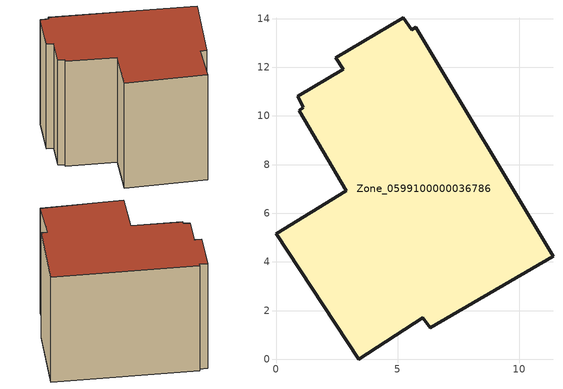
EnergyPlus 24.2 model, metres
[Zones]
Zone_0599100000036786
 floor ground (C_G): 2.88,6.92 0.94,10.22 1.12,10.35 0.89,10.8 2.76,11.92 2.46,12.39 5.23,14.03 5.57,13.53 5.74,13.64 11.38,4.23 6.33,1.3 6.03,1.7 3.4,0 0,5.15 z0
 wall outside (C_F): 2.88,6.92 0,5.15 3.4,0 6.03,1.7 6.33,1.3 11.38,4.23 5.74,13.64 5.57,13.53 5.23,14.03 2.46,12.39 2.76,11.92 0.89,10.8 1.12,10.35 0.94,10.22 2.88,6.92 z0:9.19
 roof outside (C_R): 0.94,10.22 2.88,6.92 0,5.15 3.4,0 6.03,1.7 6.33,1.3 11.38,4.23 5.74,13.64 5.57,13.53 5.23,14.03 2.46,12.39 2.76,11.92 0.89,10.8 1.12,10.35 z9.19
[BUILDING]
Pand.0599100000036786: North Axis=0; Terrain=City; Loads Convergence Tolerance Value=0.04; Temperature Convergence Tolerance Value=0.4; Solar Distribution=FullExterior; Maximum Number of Warmup Days=25; Minimum Number of Warmup Days=1
[Site:Location]
Rotterdam.The.Hague.AP_ZH_NLD Design_Conditions: Latitude=51.96; Longitude=4.45; Time Zone=1; Elevation=-4.5
[SITE:GROUNDTEMPERATURE:BUILDINGSURFACE]
18, 18, 18, 18, 18, 18, 18, 18, 18, 18, 18, 18
[MATERIAL] Thermal Absorptance=0.9; Solar Absorptance=0.7; Visible Absorptance=0.7
Name | Roughness | Thickness | Conductivity | Density | Specific Heat
G.TC.1946 | MediumSmooth | 0.15 | 1 | 540 | 1210
F.TC.1946 | Rough | 0.3 | 0.857143 | 1920 | 840
R.TC.1946 | MediumRough | 0.2 | 0.909091 | 1500 | 1000
[CONSTRUCTION]
C_G: G.TC.1946
C_F: F.TC.1946
C_R: R.TC.1946
[ZONE]
Zone_0599100000036786: Type=1; Multiplier=1; Ceiling Height=Autocalculate; Volume=Autocalculate; Floor Area=autocalculate; Part of Total Floor Area=Yes
[ZONEINFILTRATION:DESIGNFLOWRATE]
Infil_Zone_0599100000036786: Zone or ZoneList or Space or SpaceList=Zone_0599100000036786; Schedule=AlwaysOn; Design Flow Rate Calculation Method=Flow/Area; Flow Rate per Floor Area=0.003; Constant Term Coefficient=1; Temperature Term Coefficient=0; Velocity Term Coefficient=0; Velocity Squared Term Coefficient=0
[HVACTEMPLATE:ZONE:IDEALLOADSAIRSYSTEM]
Zone_0599100000036786: Maximum Heating Supply Air Temperature=50; Minimum Cooling Supply Air Temperature=13; Maximum Heating Supply Air Humidity Ratio=0.0156; Minimum Cooling Supply Air Humidity Ratio=0.0077; Heating Limit=NoLimit; Cooling Limit=NoLimit; Dehumidification Control Type=ConstantSensibleHeatRatio; Cooling Sensible Heat Ratio=0.7; Dehumidification Setpoint=60; Humidification Control Type=None; Humidification Setpoint=30; Outdoor Air Method=None; Outdoor Air Flow Rate per Person=0.00944; Outdoor Air Flow Rate per Zone Floor Area=0; Outdoor Air Flow Rate per Zone=0; Demand Controlled Ventilation Type=None; Outdoor Air Economizer Type=NoEconomizer; Heat Recovery Type=None; Sensible Heat Recovery Effectiveness=0.7; Latent Heat Recovery Effectiveness=0.65
[ZONECONTROL:THERMOSTAT]
ThermostatControl_Zone_0599100000036786: Zone or ZoneList=Zone_0599100000036786; Control Type Schedule=DualSetpointControlType; Control 1=Thermostat_Zone_0599100000036786; Temperature Difference Between Cutout And Setpoint=0
[THERMOSTATSETPOINT:DUALSETPOINT]
Thermostat_Zone_0599100000036786: Heating Setpoint Temperature Schedule=HeatingSetpoint_Zone_0599100000036786; Cooling Setpoint Temperature Schedule=CoolingSetpoint_Zone_0599100000036786
[SCHEDULE:COMPACT]
HeatingSetpoint_Zone_0599100000036786: Through: 12/31, For: AllDays, Until: 24:00, 21
CoolingSetpoint_Zone_0599100000036786: Through: 12/31, For: AllDays, Until: 24:00, 24
DualSetpointControlType: Through: 12/31, For: AllDays, Until: 24:00, 4
AlwaysOn: Through: 12/31, For: AllDays, Until: 24:00, 1
